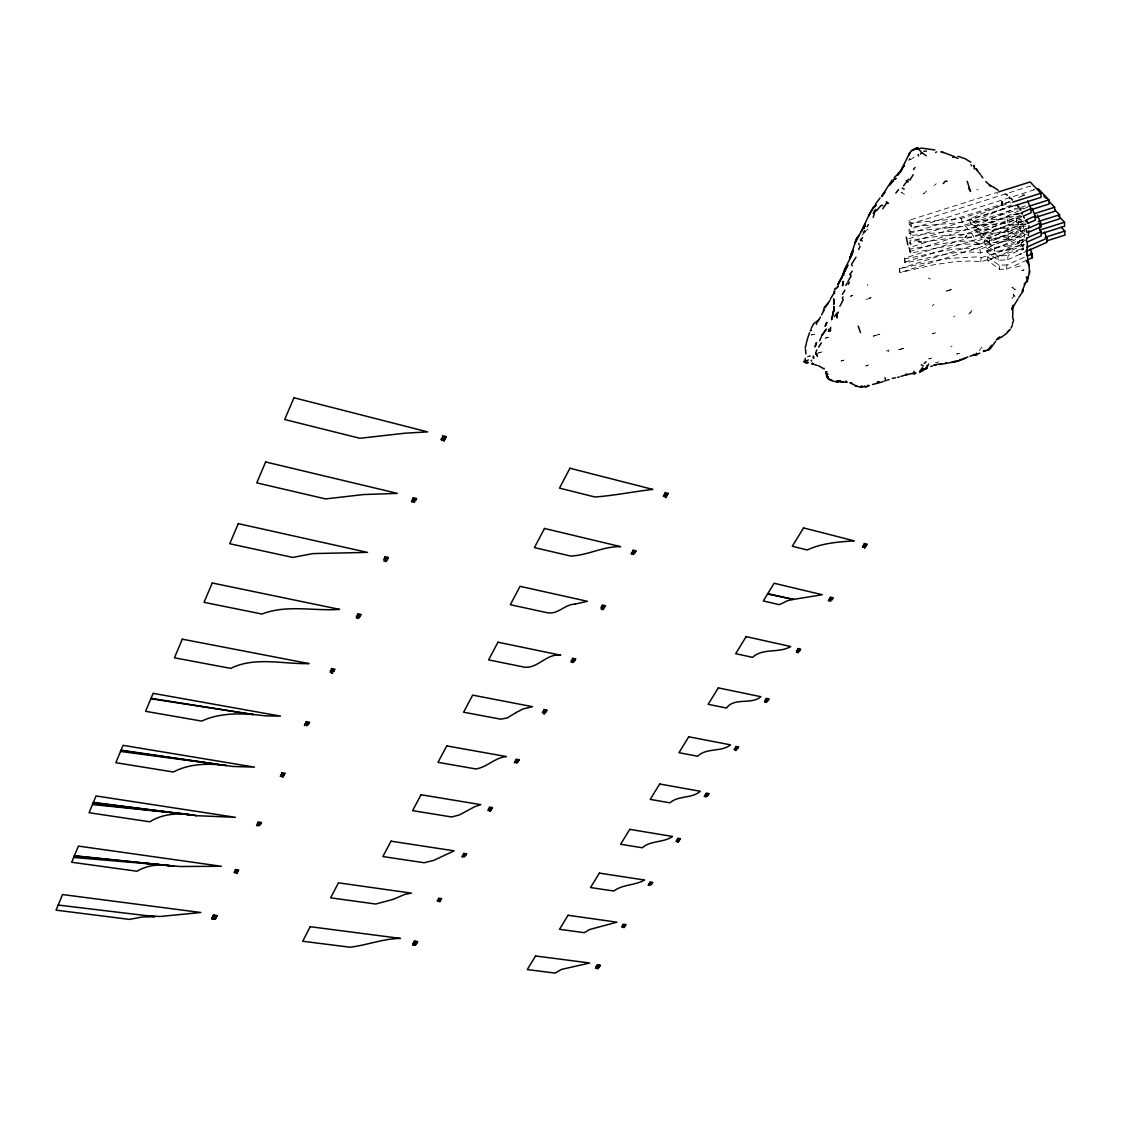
<?xml version="1.0" encoding="UTF-8"?>
<svg xmlns="http://www.w3.org/2000/svg" width="1121" height="1121" viewBox="0 0 1121 1121"><rect width="100%" height="100%" fill="white"/><g stroke="black" fill="none" stroke-linecap="round" stroke-linejoin="round"><path stroke-width="0.75" stroke-dasharray="5 3.75" d="M1023.263 242.22L1021.287 242.626L1021.595 248.834L1022.927 249.17L1023.277 242.262L1021.259 242.57M1020.656 231.192C1016.565 220.753 1026.892 223.289 1022.226 230.576C1019.437 230.113 1021.287 232.762 1022.688 231.08M1021.581 248.778L1023.613 248.568M1022.366 224.634L1020.348 224.943M1020.418 215.232L980.721 232.65L980.987 236.671L989.549 242.879L1008.802 240.987L1008.676 236.895L1024.664 229.847M1017.293 217.894L1016.201 218.497L1017.125 225.349L1018.611 224.775L1018.26 218.329M1019.213 236.153L1017.181 236.307L1019.213 236.097L1019.564 242.444L1018.583 243.089L1017.518 242.654L1017.181 236.349M1019.564 242.5L1017.532 242.542M1016.551 224.943L1018.611 224.732M1024.566 220.683L1007.793 228.053L1008.087 232.103L983.748 233.995L979.137 233.518L974.653 230.267L974.359 226.218L1015.206 208.338M977.596 244.868L977.68 243.467L974.569 241.856L979.081 243.832L976.657 242.753M971.136 166.567L971.248 165.067L970.113 164.423M974.359 226.218L979.894 230.211L979.137 233.518M1024.328 257.255L1006.98 264.948L1006.546 269.208L999.596 269.32L987.979 260.745L987.713 256.793L1026.444 239.698M1021.89 216.787L1008.045 222.855L975.186 225.853L974.261 225.896L974.177 221.958L969.903 218.875L1002.987 204.428M1014.925 296.869L1013.132 293.968L1014.925 296.869L1015.094 295.005M1024.076 222.729L984.56 240.104L984.827 244.098L994.859 251.412L1009.054 250.011L1009.11 245.863L1025.07 238.815L980.525 252.982C955.064 248.862 929.982 258.475 905.179 262.748L904.339 258.25L1023.781 220.319M997.242 194.115L997.382 192.854M980.749 261.838L981.127 257.704L975.985 256.933L950.832 258.32L934.662 260.661L899.518 268.746L899.897 272.655L933.317 264.864L954.027 261.796L971.445 260.913L980.749 261.866L1023.669 248.203M1025.084 231.318L986.844 248.175L987.111 252.141L998.236 260.31L1007.527 259.764L1008.199 255.364L1023.711 248.498M934.031 304.295L932.182 305.949M1021.82 242.584L1022.632 241.127L1023.627 241.561L1021.637 239.754L1023.193 240.006M909.846 158.187L908.627 160.359L914.035 157.122L910.756 159.56M934.115 185.652L936.259 183.704M1014.155 295.566L1011.955 298.69M981.828 347.202L979.264 350.565M971.977 310.251L968.306 315.099L971.276 312.072M1022.604 245.023L1020.839 244.336L1023.277 247.082L1023.165 244.336M886.403 351.111L889.107 349.962M861.979 235.158L868.046 229.048L864.739 231.949M938.501 361.705L937.072 362.826L935.46 362.405M950.804 346.935L952.023 346.053M953.579 316.893L954.7 316.108M1020.152 212.836L1020.096 213.719M934.045 332.923L932.532 333.764L935.643 332.881M958.021 353.423L956.647 354.096L959.674 353.297M1006.546 269.208L1024.804 261.095M1009.054 250.011L1024.37 243.243M987.979 260.745L1026.64 243.649M1007.527 259.764L1024.818 252.099M1008.087 232.103L1026.304 224.088M984.827 244.098L1025.855 226.036M1008.802 240.987L1024.804 233.925M987.111 252.141L1025.056 235.396M974.653 230.267L1021.693 209.655M1023.263 208.968L1029.54 206.222M974.177 221.958L998.082 218.959L1007.303 218.973L1019.9 213.452M980.987 236.671L1017.462 220.655M1004.57 203.742L1010.876 200.995M1018.751 197.562L1025.056 194.802M969.903 218.875L970.197 222.967L1012.669 204.4M868.747 364.885L865.79 365.95L867.29 365.796M807.204 356.94L810.399 355.833L808.353 356.072M817.223 353.325L823.164 351.574L818.708 352.891M1024.3 233.112L899.897 272.655L899.504 268.802M904.339 258.25L904.759 258.783C929.533 254.887 954.574 245.555 979.908 249.114L1026.346 234.345M981.127 257.704L1023.781 244.14M1013.174 206.18L962.35 222.294L911.331 226.848L909.313 224.382L908.921 220.333L996.905 192.476M909.313 224.382L1030.297 186.058L1033.884 189.827M1019.451 213.396L968.418 229.581L910.855 235.452L909.327 233.56L908.935 229.539L1011.604 197.002M1013.258 196.483L1038.102 188.608M909.327 233.56L1003.561 203.686M1005.215 203.167L1010.175 201.598M908.921 220.333L911.093 222.981L961.089 218.497L1010.96 202.691M908.809 238.731L1013.804 205.437M1019.017 207.889L909.201 242.725L910.378 244.182L914.246 243.523M1020.685 207.357L1027.34 205.255M949.277 227.703L965.433 226.372L1017.195 209.949M1018.863 209.417L1027.214 206.768M978.843 244.49C955.695 242.22 933.05 249.717 910.322 252.968L908.949 247.769L1020.418 212.401M909.341 251.735L1022.296 215.877M910.378 244.182L910.07 240.286L940.029 236.055L971.739 233.546L1016.509 219.338M923.396 242.052L953.957 237.722L973.981 236.965L1025.098 220.739M904.731 262.188L1025.645 223.78M908.949 247.769L909.986 249.058L956.591 241.421L977.554 240.805L1025.112 225.699M899.518 268.746L1027.425 228.095M1025.056 229.819L978.871 244.49L977.554 240.805M898.958 349.808L905.502 347.734L895.329 350.523M866.001 299.503L872.825 297.359L869.35 297.906M1020.25 265.915L1015.051 267.401L1017.966 267.036M1009.11 245.863L994.579 247.377L984.56 240.104M971.206 249.899L972.411 249.717M949.263 227.703L910.574 231.571L908.935 229.539M1008.676 236.895L989.156 238.745L980.721 232.65M1013.384 287.158L1011.899 287.27L1016.102 290.984M1017.279 218.987L1016.229 218.651M986.844 248.175L997.858 256.219L1008.199 255.364M976.699 189.855L978.213 189.757M1006.98 264.948L999.063 265.159L987.713 256.793M1007.793 228.053L979.894 230.211M1014.197 288.868L1015.906 289.554M928.216 278.036L930.472 279.073M971.248 165.067L972.257 165.628M973.981 236.965L971.739 233.546M970.197 222.967L974.261 225.896M965.433 226.372L968.418 229.581M888.21 351.055L888.519 351.84M961.089 218.497L962.35 222.294M867.304 284.426L867.584 285.463M998.222 260.254L997.858 256.219M979.908 249.114L980.525 252.982M1008.045 222.855L1007.303 218.973M999.596 269.32L999.063 265.159M989.156 238.745L989.549 242.879M904.759 258.783L905.179 262.748M994.747 250.207L994.859 251.412M909.986 249.058L910.322 252.968M910.855 235.452L910.574 231.571M911.093 222.981L911.331 226.848M994.579 247.377L994.747 250.207M1024.552 234.233L1024.706 237.372M1024.608 194.998L1022.534 195.166L1024.608 194.998M1023.669 249.633L1021.637 249.829L1023.669 249.633M1021.497 253.752L1019.564 254.327L1021.497 253.752M966.33 235.774L964.901 237.638L968.04 234.597L966.33 235.774M926.619 190.92L923.522 193.835L926.619 190.92M1023.935 269.951L1022.002 270.539L1023.935 269.951M826.471 337.407L825.266 338.276L830.072 336.987L826.471 337.407M842.263 360.205L841.002 361.102L843.973 360.121L842.263 360.205M931.803 358.019L928.763 358.916L931.803 358.019M812.193 334.647L811.198 335.081L814.631 334.17L812.193 334.647M951.435 289.582L944.611 291.558L951.435 289.582M852.801 295.566L850.321 296.21L852.801 295.566M876.244 335.179L873.189 336.16L879.845 334.296L876.244 335.179M904.409 194.311L901.186 192.153L904.409 194.311"/><path stroke-width="1.5" d="M846.033 380.986L847.182 382.289L841.815 382.135L839.545 380.734L836.224 381.7C832.3 381.28 826.079 379.641 826.78 374.554M1012.711 316.626L1012.922 306.565M1024.132 284.117L1027.354 281.273L1029.639 270.932M805.495 349.107L805.887 353.914M973.869 166.328L973.883 165.376L974.163 166.202M1044.324 232.033L1046.958 238.213L1046.804 242.36L1026.388 251.412M1027.186 242.739L1027.523 247.601L1026.163 251.735L1026.962 250.109M601.276 608.128L601.22 609.235L603.588 608.647L602.986 609.726M596.54 967.325L596.372 968.32L598.376 967.773L596.036 968.348L596.554 967.535M597.437 965.91L597.395 966.708L599.539 965.966M597.521 966.512L597.633 965.601M1028.91 227.507L1029.022 225.741M860.55 240.651L860.648 239.249L862.217 240.987M1026.962 232.565L1026.219 229.497M828.965 330.485L829.092 329.126L830.381 330.779L828.377 331.34M1022.632 291.81L1022.842 289.75L1022.632 291.81L1018.835 297.429M1027.873 260.675L1027.046 252.603M1028.588 261.571L1029.624 273.216M796.639 651.413L796.499 652.436L798.727 651.876L798.082 652.884M830.283 299.209L833.52 293.87M928.65 364.059L925.918 369.37M1011.1 327.991L1012.333 325.3M805.116 347.734L806.461 343.558M1026.458 241.646L1026.598 238.255M808.605 335.613L809.488 332.769M875.445 206.502L875.767 204.877L873.035 207.665L868.705 215.947L871.073 211.182M1028.265 235.494L1028.602 233.799M1026.668 254.733L1026.948 253.276M1027.13 278.316L1026.275 277.069L1027.901 277.391L1026.752 280.152L1027.354 281.273M832.805 314.412L834.206 307.42L833.562 312.03M833.393 311.624L831.586 319.737L832.777 315.029M1013.034 305.22L1012.011 308.695L1018.092 298.845M1008.606 331.298L1007.233 332.236L1008.816 330.401M1011.969 309.957L1012.417 308.023M1025.295 283.403L1022.114 291.068M1018.737 206.404L1018.527 207.315L1017.293 205.409M824.005 369.145L824.215 368.333M815.92 352.246L816.789 349.906M819.661 340.7L821.399 336.706M1028.251 232.692L1028.812 230.744M816.368 324.515L817.181 321.643L820.558 317.103M842.53 275.976L844.519 269.278L851.357 256.177M808.381 335.88L806.349 342.914M875.473 205.788L875.767 204.877L870.779 211.631M826.878 376.866L825.617 371.822L827.074 371.682M811.226 361.102L811.52 360.205M850.755 255.896L856.22 239.516L858.98 235.256L855.127 242.767L861.699 230.534M851.722 255.588L853.319 250.768M850.881 255.476L851.988 252.141L851.063 254.887M1012.389 324.039L1013.552 320.158L1012.529 317.299M834.29 292.553L834.865 290.956M851.301 254.313L853.249 250.137M873.259 213.396L874.142 211.266M823.445 310.965L824.453 307.294L829.988 300.582M842.572 275.71L844.281 271.758L838.004 284.398M860.101 246.242L858.616 249.535M842.95 296.939L842.319 298.382L843.216 299.783L839.895 306.229M913.167 174.708L909.888 180.187M843.805 273.272L846.285 268.045L842.894 274.645M844.758 271.198L847.42 265.537M873.189 217.432L875.613 209.375M838.312 283.837L842.165 277.223M846.789 267.232L847.868 264.962L843.202 274.183M830.661 327.276L830.381 330.779M909.215 153.927L901.396 169.509L904.465 165.221L897.795 175.058L901.578 170.154L894.18 177.749M811.142 328.453L813.65 323.703L817.643 320.858M212.584 916.978L212.205 917.763L215.68 918.211M213.074 915.955L213.452 915.17L216.928 915.619L214.994 919.318M234.359 871.395L237.876 871.886M235.256 869.532L238.773 870.022M257.059 823.879L260.618 824.425M257.984 821.945L261.557 822.492M280.572 774.667L284.174 775.256M281.539 772.663L285.14 773.252M304.94 723.662L308.583 724.32M305.935 721.588L309.578 722.246M330.275 670.652L333.96 671.367M331.298 668.494L334.997 669.209M356.422 615.919L360.149 616.69M357.487 613.691L361.228 614.462M383.634 558.959L387.418 559.799M384.741 556.633L388.525 557.473M411.771 500.064L415.597 500.975M412.92 497.654L416.76 498.565M441.324 438.213L445.205 439.194M442.529 435.691L446.396 436.686M212.528 917.805L211.981 918.926L214.629 918.309M304.408 725.539L304.898 724.502L306.229 724.741L306.397 725.904L307.883 725.035M356.352 616.83L356.506 618.091L357.585 617.391M213.228 916.656L215.778 916.992M212.626 919.01L213.789 917.973L212.205 918.477L215.148 918.617L212.261 918.365M281.861 775.69L282.03 776.797L283.249 776.461L280.194 776.222M213.565 919.136L213.48 917.931M214.139 919.332L214.798 917.973L212.359 918.141L213.579 918.421M331.928 673.329L332.573 671.983L329.966 672.068M214.812 919.024L212.415 918.029M214.826 919.304L215.372 918.169L213.116 918.758L213.004 917.861M215.694 917.496L216.283 916.249L214.027 916.852L213.915 915.941M359.407 617.461L358.202 618.442L357.445 617.671M386.1 561.747L386.661 560.584L384.125 561.215L384.083 560.024M236.937 873.497L237.386 872.572M237.946 871.395L238.395 870.471M260.689 823.907L261.151 822.94M283.179 776.979L283.655 775.984M284.258 774.737L284.734 773.728M308.667 723.774L309.172 722.737M334.044 670.792L334.562 669.713M360.247 616.102L360.78 614.981M387.53 559.183L388.076 558.02M415.709 500.33L416.297 499.125M443.972 441.352L444.575 440.091M445.331 438.521L445.92 437.274M823.963 310.237L821.581 314.931M807.821 362.223L805.985 362.91L804.289 361.957L804.64 361.228L806.728 362.307M862.82 228.446L865.076 224.172L861.292 231.543L869.868 213.27M909.706 153.115L908.599 155.23L911.065 151.069L914.077 149.401M852.24 271.114L849.844 274.589M845.893 285.323L847.014 283.207M838.396 312.142L836.883 314.805L837.037 317.818L836.841 313.362L834.444 316.528M848.275 284.328L849.312 282.45M413.481 942.915L413.06 943.658L416.213 944.064L416.634 943.322M414.013 941.962L414.434 941.206L417.587 941.626L417.166 942.369M437.484 899.939L440.665 900.387M438.465 898.173L441.646 898.622M462.455 855.197L465.677 855.687M463.477 853.375L466.7 853.866M488.28 808.942L491.544 809.488M489.331 807.064L492.595 807.596M515.001 761.103L518.28 761.691M516.08 759.155L519.373 759.744M542.718 711.457L546.039 712.087M543.839 709.439L547.174 710.083M571.29 660.297L574.639 660.984M572.453 658.209L575.816 658.896M600.954 607.148L604.345 607.904M602.173 604.99L605.564 605.732M631.571 552.317L635.004 553.129M632.833 550.075L636.252 550.887M663.66 494.851L667.121 495.734M664.963 492.525L668.424 493.408M413.355 943.7L412.752 944.765L415.569 944.667L413.046 944.232L414.195 944.947L415.359 943.952M514.343 762.855L514.889 761.888C516.277 761.593 516.01 764.578 517.58 762.364M571.15 661.138L571.178 662.315L572.228 661.656M414.097 942.621L416.409 942.915M414.139 944.485L414.504 943.854L412.99 944.344L415.569 944.667L413.327 944.835M489.373 809.894L489.443 810.931L490.592 810.609L487.789 810.399M805.396 358.44L804.289 361.957M414.195 944.947L414.21 943.812M414.7 945.129L415.415 943.854L413.173 944.022L414.266 944.274M544.007 713.937L544.708 712.676L542.312 712.774M415.345 944.835L413.229 943.91M415.345 945.101L416.073 944.05L413.803 944.597L413.775 943.756M416.283 943.392L416.942 942.229L414.756 942.901L414.798 941.948M439.656 901.901L440.147 901.032M440.763 899.925L441.254 899.042M465.79 855.211L466.294 854.3M490.466 811.1L490.998 810.161M491.657 808.984L492.175 808.045M518.406 761.173L518.953 760.206M546.179 711.555L546.74 710.56M573.896 661.712L572.705 662.623L572.088 661.908M574.779 660.437L575.367 659.386M604.499 607.33L605.102 606.251M635.159 552.541L635.789 551.42M665.832 497.724L666.477 496.561M667.289 495.118L667.948 493.941M838.326 283.921L841.885 277.686M863.366 232.706L864.585 230.618M867.093 226.75L868.355 224.62M844.926 290.213L842.305 294.375M807.666 360.682L808.157 359.841M861.755 238.759L862.497 237.512M818.638 347.174L821.329 342.886M596.344 966.526L595.896 967.241L598.768 967.605M596.918 965.629L600.239 965.293L597.997 968.6M622.071 925.876L624.986 926.282M623.136 924.208L626.036 924.629M648.835 883.628L651.763 884.063M649.914 881.905L652.856 882.353M676.439 840.007L679.396 840.498M677.574 838.228L680.531 838.718M704.969 794.957L707.954 795.49M706.132 793.122L709.117 793.654M734.507 748.282L737.52 748.87M735.712 746.39L738.725 746.978M764.9 700.275L767.941 700.905M766.147 698.327L769.188 698.944M796.428 650.488L799.483 651.175M797.704 648.47L800.772 649.143M828.881 599.231L831.964 599.959M830.213 597.129L833.295 597.857M862.834 545.591L865.958 546.389M864.221 543.419L867.332 544.217M596.148 967.269L595.517 968.278L597.857 967.703M596.933 966.246L599.259 966.176M704.226 796.611L704.801 795.686L705.852 796.891L707.239 796.12M764.718 701.073L764.648 702.166L765.671 701.55M677.364 840.89L677.35 841.857L678.429 841.549L675.879 841.381M596.82 968.446L596.947 967.367M597.283 968.614L598.054 967.409L595.966 967.577M735.502 750.594L736.245 749.417L734.031 749.529M597.871 968.586L598.516 967.577L596.498 968.124L597.283 967.885M598.894 966.975L599.595 965.868L597.591 966.4M767.198 701.578L766.035 702.447L765.517 701.788M623.935 927.726L624.453 926.885M625.112 925.848L625.644 925.021M651.904 883.614L652.45 882.759M678.289 842.025L678.85 841.128M679.55 840.021L680.111 839.139M708.108 794.999L708.682 794.088M737.688 748.366L738.277 747.427M768.109 700.387L768.74 699.406M799.665 650.642L800.31 649.62M832.16 599.399L832.833 598.362M864.613 548.253L865.3 547.16M866.155 545.801L866.841 544.722M892.12 180.103L881.61 196.273L885.072 192.322M991.623 345.268L988.82 348.925M927.333 367.8L925.876 367.702L924.447 369.313L922.275 368.094L919.57 371.513M823.122 333.932L821.749 335.529L826.359 329.112L822.576 334.604M875.445 204.092L880.083 197.913M903.568 185.834L906.385 182.022M886.487 203.391L888.35 203.279L886.431 201.766L886.487 203.391L882.759 208.66M913.517 169.523L915.044 167.421M927.123 367.716L927.025 365.502M834.486 289.484L835.439 288.181M898.552 189.603L895.861 193.064M828.321 303.427L825.392 307.056M908.585 179.122L907.52 180.551L907.996 182.092L906.272 180.551M1009.39 330.485L1010.231 329.35M856.024 257.213L851.512 264.318L852.324 265.873M881.61 196.273L883.474 194.059M995.602 341.429L990.081 348.981L983.663 351.476M999.932 336.748L996.331 339.999M943.265 183.55L945.311 181.21L947.147 181.21M836.224 381.7L839.545 380.734L841.815 382.135M847.784 281.96L851.105 275.808L850.363 274.379M806.517 360.598L805.438 361.789L804.163 361.382L805.705 360.458M835.846 288.854L838.396 286.514M920.425 154.039L921.714 152.694L926.254 155.721M817.181 321.643L818.933 319.807M1007.078 333.021L1000.605 337.827M919.809 372.396L924.447 369.313M935.713 152.582L936.553 151.825M924.208 363.372L926.002 361.831M911.415 150.915L912.718 149.822M837.331 286.444L838.13 285.785M952.64 157.402L953.579 156.632L957.993 158.439M810.315 330.821L811.408 329.966L810.427 330.485M914.512 148.897L913.111 149.948L915.941 148.547M915.493 372.733L904.619 375.185M987.237 350.2L988.82 349.892M923.844 151.209L926.45 151.125M970.043 356.212L979.754 353.199M941.626 364.199L958.427 361.074L967.899 356.926M983.201 351.041L985.555 350.859L984.028 350.509M515.842 712.69L523.003 708.976L532.531 706.678L472.656 695.132L463.59 712.199L500.723 719.178L507.365 717.916L515.632 712.83M836.518 381.364L837.695 381.925L839.545 380.734M918.043 147.944L914.876 149.023L918.043 147.944L916.039 148.084M953.396 362.335L952.261 361.985L958.021 360.71M939.44 364.661L941.051 363.835L934.059 364.97M842.95 275.542L844.029 275.009M914.68 373.685L915.871 373.125L912.858 373.559L914.68 373.685L914.021 371.233M903.89 375.465L900.92 376.404M412.388 501.213L411.393 501.648L414.532 502.404M1027.845 259.75L1032.413 257.718L1032.217 253.752L1030.297 249.072M1027.439 241.884L1041.227 235.802L1041.045 231.767L1039.069 227.129M1026.808 247.138L1046.958 238.213M1027.481 255.854L1032.217 253.752M1027.831 223.415L1035.426 220.08L1035.229 215.989L1031.965 208.31M1027.859 228.446L1040.638 222.813L1037.345 215.12M1028.013 232.523L1040.82 226.876L1040.638 222.813M1026.668 238.114L1041.045 231.767M862.441 386.885L860.802 386.507L866.057 386.857L869.265 385.554L867.374 385.4M632.034 553.382L631.109 553.802L633.911 554.461M920.257 148.434L917.258 149.443L916.221 148.168M1021.469 212.766L1030.914 208.618L1027.649 200.939M1023.417 216.115L1031.11 212.738L1030.914 208.618M1026.079 220.01L1035.229 215.989M829.232 600.211L828.335 600.604L830.857 601.206M213.971 916.193L213.06 916.67L215.961 916.936M213.803 916.53L212.962 916.908L215.807 917.272M212.317 918.253L213.158 917.889M213.046 918.113L212.205 918.477L215.05 918.842M212.948 918.337L212.093 918.702L214.938 919.066M414.812 942.172L413.943 942.635L416.592 942.859M414.644 942.495L413.831 942.845L416.409 943.181M412.99 944.344L413.929 943.77M413.691 944.204L412.878 944.555L415.457 944.877M414.882 944.807L415.695 944.457L412.878 944.555L414.378 944.064M597.633 965.826L596.792 966.26L599.217 966.47M597.451 966.134L596.666 966.47L599.02 966.764M596.162 968.152L596.68 967.339M596.428 967.745L595.643 968.082L597.997 968.376M596.036 968.348L596.947 967.815M598.25 967.984L595.84 967.773M997.662 339.103L999.049 338.514L997.41 338.248M213.368 918.589L214.097 918.281M213.256 918.814L213.999 918.505M413.929 944.653L414.756 944.148M393.121 899.364L404.695 894.432L411.463 893.143L338.444 882.83L330.653 897.837L375.675 904.03L392.882 899.434M872.53 384.503L882.942 381.715M895.469 377.847L892.372 378.267M837.695 381.925L841.282 381.504M887.566 380.103L889.149 379.585M414.308 944.737L415.807 944.246L413.691 944.807L413.663 943.966M213.677 918.197L212.093 918.702L215.148 918.617L213.466 918.645M213.677 918.912L215.26 918.393L213.004 918.982L212.892 918.085M1039.615 230.127L1064.502 222.224L1064.642 226.232L1041.549 233.574M1045.122 237.344L1064.81 231.08L1064.95 235.074L1046.79 240.847M998.559 191.943L1030.101 181.966L1040.877 193.218L1041.059 197.338L1014.813 205.661M1012.613 202.172L1040.877 193.218M1028.882 206.25L1048.906 199.888L1049.088 203.994L1030.97 209.739M1034.739 213.551L1054.623 207.231L1054.791 211.309L1034.991 217.586M1038.228 221.538L1059.541 214.77L1059.695 218.805L1039.896 225.097M416.76 942.537L414.644 943.111L414.616 942.271M213.971 916.964L216.241 916.361M216.129 916.586L213.873 917.188L213.859 916.053M1025.505 282.114L1026.976 281.777M897.571 377.385L899.28 376.95M884.091 380.986L885.926 380.565M976.966 354.628L973.532 354.684L976.966 354.628L976.517 353.185M930.794 366.371L932.588 366.007M575.325 604.051L587.418 601.304L520.06 586.325L510.349 604.709L547.202 612.725C558.286 614.756 564.648 604.247 574.989 604.107M963.107 358.482L965.573 358.496M877.631 382.892L877.547 382.009L879.004 381.813M793.388 599.399L822.31 594.747L774.135 583.256L763.317 600.94L779.263 604.667L787.559 600.73L793.402 599.399L767.521 594.06M860.802 386.507L862.245 386.325M833.52 293.506L834.739 293.366M934.157 365.292L935.909 365.208M650.811 885.1L648.148 885.17L648.961 884.343M464.753 856.78L461.866 856.836L462.665 855.968M259.722 825.574L256.583 825.617L257.368 824.706M154.992 916.74L142.297 916.978L129.433 919.402L56.05 910.14L62.566 894.558L200.813 912.508L159.897 916.502L146.178 915.633M919.598 241.435L918.239 241.435L921.476 242.192M990.067 185.974L990.992 186.1L988.582 184.25L990.992 186.1M183.676 814.056L196.679 815.682C181.084 812.725 163.596 812.991 149.794 821.791L89.077 812.725L96.042 795.952L235.424 817.321L196.806 815.696M165.446 865.216C155.693 864.277 145.492 866.155 137.07 871.241L71.674 862.259L78.414 846.089L221.327 866.281L180.117 866.505L148.294 863.773M882.717 205.465L881.148 205.367L876.524 210.734L874.87 210.594M959.842 359.449L961.636 359.575M73.664 857.481L148.645 863.801M148.561 863.787L149.962 863.913M226.512 765.587C208.828 763.205 189.477 763.457 173.363 772.005L115.827 762.7L123.072 745.339L254.467 767.128L232.523 766.442L222.897 765.054M921.182 148.056L934.914 149.962M168.444 865.538L142.297 863.03M181.98 813.706L186.604 814.168M92.483 804.542L181.882 813.692M74.294 855.968L173.601 866.071M182.106 813.72L183.326 813.846M74.406 855.715L173.783 866.085M92.777 803.827L150.452 810.203M150.69 810.231L187.739 814.308M151.027 810.259L152.386 810.413M902.209 188.062L904.185 189.169M860.97 387.263L855.183 385.736M92.917 803.477L153.451 810.525M183.241 814L192.518 815.079L173.559 812.809M93.071 803.112L168.248 812.165M173.054 812.739L173.881 812.837M146.389 915.647L154.278 916.6M58.18 905.053L146.052 915.619M93.211 802.762L170.77 812.445M206.236 762.728L207.203 762.869M93.365 802.398L175.983 813.019M213.34 915.395L216.871 915.731M417.53 941.724L414.308 941.43L417.404 941.934M597.227 965.125L600.183 965.391M213.284 915.507L216.759 915.955M597.171 965.223L600.043 965.587M213.186 915.731L216.661 916.179M414.139 941.738L417.292 942.158M597.045 965.419L599.917 965.798M212.43 917.314L215.961 917.651M413.299 943.237L416.522 943.532M596.148 966.834L599.09 967.101M212.317 917.538L215.849 917.875M413.187 943.448L416.395 943.756M596.022 967.031L598.964 967.311M596.022 967.479L598.236 967.787M212.444 918.309L214.994 918.631M413.229 944.176L415.541 944.471M596.008 967.717L598.11 967.998M595.769 967.871L598.124 968.18M253.612 714.595C236.321 713.082 217.684 713.643 201.682 721.083L145.576 711.317L153.129 693.339L280.516 716.137L264.906 715.815L250.389 714.091M120.522 751.448L223.766 765.181M120.886 750.58L208.954 763.093M211.463 763.443L225.209 765.405M806.826 362.784L808.087 362.966M121.068 750.145L213.747 763.723M150.859 698.761L253.038 714.497M151.041 698.313L250.614 714.119M811.702 363.919L813.664 364.283L812.361 362.882M331.452 672.796L332.783 673.048M543.615 713.446L544.82 713.671M735.18 750.145L736.273 750.355M849.886 382.723L851.918 383.158M957.88 156.267L964.859 158.593L970.926 162.237M877.547 382.009L879.116 382.345M767.787 593.626L793.36 599.399M951.995 155.651L942.313 152.036M829.666 379.388L831.838 380.019M814.645 364.633L816.803 365.292M864.445 386.002L866.057 386.857M940.897 151.797L943.209 152.61M856.472 386.03L850.573 383.088M826.78 376.46L827.887 376.936M818.232 365.544L823.206 368.403M1005.397 194.073L1007.471 195.11M954.251 361.494L955.022 361.887M998.25 190.29L992.407 186.422M1018.765 218.735L1021.245 220.108M1027.467 222.364L1028.279 222.813M826.233 373.181L828.013 374.218M921.336 364.731L923.312 366.021M1029.4 265.579L1025.911 260.282M985.821 181.546L987.559 183.269M1038.102 188.608L1048.906 199.888M1043.805 195.923L1046.201 198.431M1048.611 200.953L1054.623 207.231M975.536 168.374L980.539 174.61M1054.735 209.725L1059.541 214.77M1058.462 215.905L1064.502 222.224M981.239 175.675L982.809 177.889M1061.209 227.269L1064.81 231.08M976.671 169.523L977.302 170.224L976.293 168.837M1010.904 198.221L1012.473 200.113M213.368 918.155L213.985 918.954M1021.89 213.368L1022.422 214.083M804.64 361.228L805.579 362.601M414.097 944.022L414.602 944.779M968.544 188.328L970.576 191.397L967.213 181.364M1023.711 217.068L1024.37 218.105M596.806 967.577L597.213 968.278M1019.83 208.198L1020.909 210.216M921.714 152.694L918.533 148.883M824.453 307.294L824.846 308.023M1039.503 223.794L1040.82 226.876M834.038 291.32L833.898 291.726M1030.493 253.038L1032.413 257.718M953.284 155.861L953.579 156.632M884.959 377.749L885.856 380.173M858.252 326.113L860.508 332.643M946.026 362.489L946.306 363.33M918.085 154.446L918.589 156.015M922.275 368.094L923.031 370.701M843.216 381.49L843.384 382.331M1009.362 197.072L1009.643 198.445M906.286 237.021L907.842 244.784M828.279 376.922L828.601 379.234M974.163 166.861L974.331 168.963M836.841 313.362L836.883 314.805M858.91 243.439L858.924 244.77M1001.866 201.724L1001.978 205.143L1001.866 201.724M833.702 299.027L833.772 304.169L833.702 299.027M813.552 357.487L813.538 358.314L813.384 356.016L813.552 357.487M842.726 284.314L842.558 285.771L843.202 281.399L842.726 284.314M815.429 345.464L815.121 346.893L816.536 342.606L815.429 345.464M850.012 256.919L849.592 258.545L850.937 255.798L850.012 256.919M864.809 225.91L863.885 228.642L865.244 224.831L864.809 225.91M855.94 240.37L855.463 241.73L856.626 238.815L855.94 240.37M826.78 322.484L825.252 326.113L826.78 322.484M182.303 639.166L174.428 657.803L230.702 668.396C254.915 656.317 283.291 664.319 309.06 663.604L182.303 639.166M212.247 582.99L204.036 602.327L261.978 614.042C286.64 604.373 313.852 611.225 339.593 609.39L212.247 582.99M238.283 523.633L229.749 543.727L292.749 557.417L312.983 553.592L367.506 552.387L238.283 523.633M265.635 461.964L256.751 482.871L325.58 498.915L363.456 494.557L397.296 493.366L265.635 461.964M293.968 397.745L284.706 419.506L359.967 438.297L404.849 433.21L427.647 431.893L293.968 397.745M234.373 872.432L236.951 872.797L234.373 872.432M235.368 870.33L237.946 870.695L235.368 870.33M258.096 822.772L260.717 823.178L258.096 822.772M281.637 773.532L284.286 773.966L281.637 773.532M306.033 722.499L308.695 722.975L306.033 722.499M331.382 669.447L334.086 669.966L331.382 669.447M357.571 614.672L360.303 615.233L357.571 614.672M384.811 557.655L387.586 558.272L384.811 557.655M412.976 498.719L415.793 499.391L412.976 498.719M441.226 439.642L444.056 440.371L441.226 439.642M442.571 436.812L445.415 437.54L442.571 436.812M839.083 282.422L838.088 284.454L839.951 280.684L839.083 282.422M310.209 926.703L302.698 941.248L350.116 947.231C367.184 945.129 383.186 938.655 400.435 938.417L310.209 926.703M569.916 468.228L559.505 488.125L594.971 496.995C614.434 495.552 633.435 491.629 652.842 489.415L569.916 468.228M544.47 528.467L534.409 547.594L570.855 556.086C588.007 555.231 603.238 546.291 620.656 546.642L544.47 528.467M391.033 841.17L382.878 856.57L424.2 862.736L433.813 860.339L454.131 850.839L391.033 841.17M497.962 642.207L488.588 659.905L525.062 667.275C538.64 668.004 546.768 653.179 560.71 655.21L497.962 642.207M446.747 745.885L438.003 762.35L475.822 768.95C486.99 767.325 494.907 757.544 506.412 756.563L446.747 745.885M421.034 794.747L412.584 810.651L451.777 816.985L459.54 814.883L474.477 806.826L480.783 804.654L421.034 794.747M856.136 240.006L857.831 236.923L856.136 240.006M437.4 900.906L439.726 901.242L437.4 900.906M438.507 898.93L440.833 899.266L438.507 898.93M463.505 854.16L465.86 854.524L463.505 854.16M489.359 807.877L491.741 808.269L489.359 807.877M516.094 759.996L518.505 760.43L516.094 759.996M543.839 710.322L546.277 710.784L543.839 710.322M572.439 659.12L574.905 659.638L572.439 659.12M602.145 605.943L604.625 606.489L602.145 605.943M632.79 551.07L635.299 551.658L632.79 551.07M663.45 496.183L665.986 496.827L663.45 496.183M664.921 493.562L667.457 494.207L664.921 493.562M535.558 955.961L527.276 969.581L555.147 973.098L561.397 969.455L589.674 962.995L535.558 955.961M803.519 527.907L792.323 546.263L807.232 549.991C821.707 543.139 838.284 541.919 854.202 540.854L803.519 527.907M568.081 915.268L559.519 929.295L584.279 932.686L589.702 929.477L616.97 922.177L568.081 915.268M599.385 873.105L590.543 887.552L613.888 891.027C622.645 884.175 635.075 885.618 644.547 880.027L599.385 873.105M746.152 636.616L735.684 653.683L752.569 657.354C763.079 647.574 779.123 653.585 790.683 646.537L746.152 636.616M629.75 829.358L620.6 844.267L642.333 847.77C650.67 840.26 663.478 842.936 672.474 836.448L629.75 829.358M718.295 687.874L708.178 704.324L726.478 708.038C734.689 696.926 751.196 705.151 760.893 696.702L718.295 687.874M659.694 783.999L650.236 799.385L669.91 802.818C678.471 795.279 691.797 798.825 700.317 791.272L659.694 783.999M688.742 736.791L678.962 752.709L697.626 756.213C706.706 747.483 721.013 752.401 730.528 744.848L688.742 736.791M621.917 926.801L624.047 927.095L621.917 926.801M623.108 924.923L625.238 925.217L623.108 924.923M649.886 882.647L652.03 882.97L649.886 882.647M677.518 838.998L679.69 839.349L677.518 838.998M706.062 793.92L708.248 794.313L706.062 793.92M735.642 747.217L737.842 747.637L735.642 747.217M766.063 699.182L768.291 699.63L766.063 699.182M797.62 649.353L799.862 649.858L797.62 649.353M830.101 598.054L832.371 598.586L830.101 598.054M862.539 546.824L864.823 547.412L862.539 546.824M864.095 544.386L866.365 544.96L864.095 544.386M890.775 183.354L889.71 184.979L893.437 180.733L890.775 183.354M895.889 178.533L893.801 179.626L895.889 178.533M907.169 374.484L905.81 374.4L907.169 374.484M1027.228 221.341L1025.715 220.879L1028.041 222.925L1027.228 221.341M817.405 355.96L815.682 353.297L817.405 355.96M833.8 309.354L833.744 306.425L833.8 310.937L833.8 309.354"/></g></svg>
